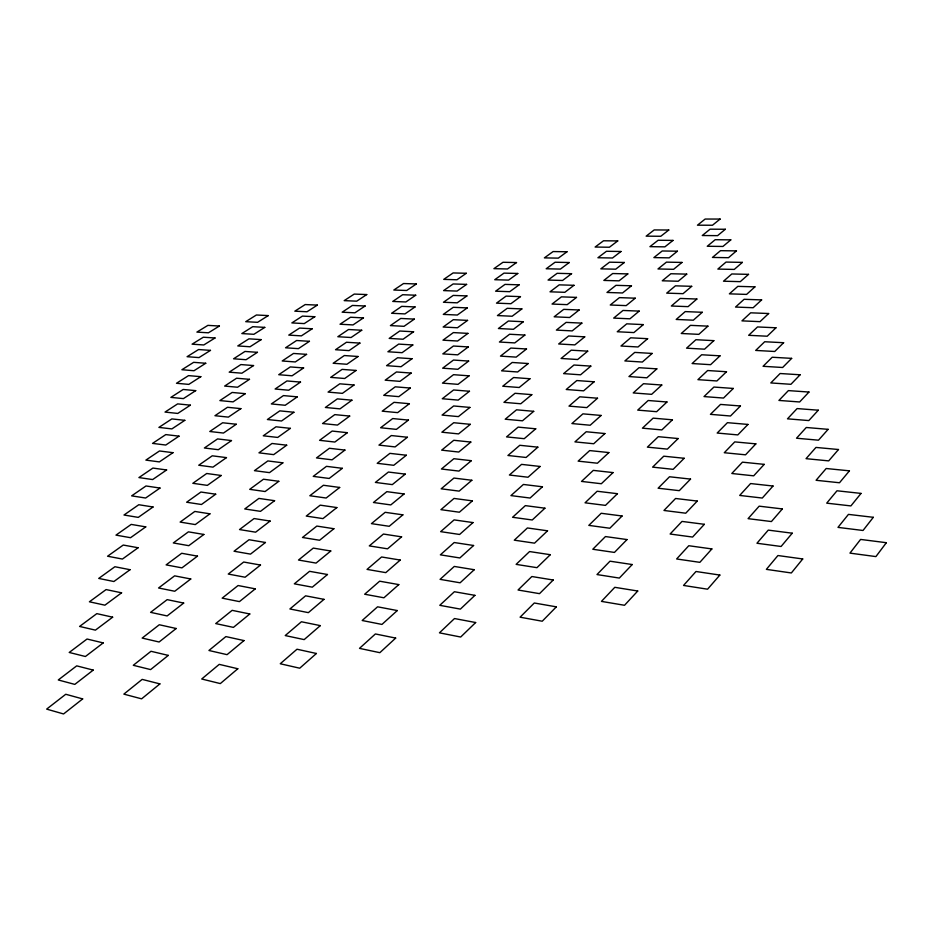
<?xml version="1.0" encoding="UTF-8"?>
<svg xmlns="http://www.w3.org/2000/svg" width="933" height="933" viewBox="0 0 933 933"><rect width="100%" height="100%" fill="white"/><g stroke="black" fill="none" stroke-linecap="round" stroke-linejoin="round"><path stroke-width="1.4" d="M886.35 542.703L875.9 556.593L849.951 553.129L860.588 539.426L886.35 542.703M873.311 517.314L863.025 530.48L837.974 527.39L848.447 514.386L873.311 517.314M861.031 493.405L850.908 505.919L826.708 503.155L836.994 490.781L861.031 493.405M802.73 558.96L791.347 572.967L766.366 569.363L777.924 555.532L802.73 558.96M849.438 470.838L839.49 482.758L816.072 480.285L826.183 468.506L849.438 470.838M792.245 533.198L781.084 546.481L756.943 543.251L768.267 530.119L792.245 533.198M838.487 449.519L828.691 460.879L806.03 458.674L815.967 447.432L838.487 449.519M782.355 508.928L771.416 521.559L748.068 518.655L759.17 506.164L782.355 508.928M719.868 575.066L707.564 589.201L683.539 585.446L695.995 571.497L719.868 575.066M828.119 429.343L818.486 440.189L796.514 438.218L806.287 427.489L828.119 429.343M773.037 486.023L762.296 498.047L739.694 495.435L750.575 483.551L773.037 486.023M711.879 548.931L699.855 562.342L676.623 558.972L688.787 545.723L711.879 548.931M818.299 410.205L808.818 420.573L787.499 418.835L797.109 408.572L818.299 410.205M764.22 464.366L753.689 475.83L731.787 473.498L742.446 462.162L764.22 464.366M704.357 524.311L692.601 537.058L670.104 534.026L682 521.419L704.357 524.311M637.74 591.021L624.527 605.284L601.447 601.388L614.789 587.312L637.74 591.021M808.969 392.047L799.639 401.971L778.938 400.432L788.385 390.6L808.969 392.047M755.87 443.863L745.537 454.814L724.288 452.727L734.749 441.892L755.87 443.863M697.254 501.068L685.743 513.208L663.946 510.468L675.574 498.479L697.254 501.068M632.212 564.535L619.337 578.075L596.98 574.553L609.984 561.188L632.212 564.535M800.106 374.786L790.927 384.303L770.81 382.938L780.105 373.515L800.106 374.786M747.951 424.433L737.816 434.906L717.185 433.04L727.437 422.672L747.951 424.433M690.537 479.096L679.282 490.665L658.127 488.216L669.509 476.763L690.537 479.096M627.011 539.566L614.439 552.429L592.782 549.257L605.459 536.557L627.011 539.566M556.336 606.847L542.236 621.226L520.078 617.191L534.294 602.998L556.336 606.847M791.662 358.365L782.635 367.497L763.077 366.296L772.209 357.246L791.662 358.365M740.44 405.983L730.492 416.001L710.445 414.345L720.509 404.421L740.44 405.983M684.181 458.278L673.16 469.334L652.622 467.13L663.76 456.19L684.181 458.278M622.089 515.996L609.832 528.241L588.816 525.384L601.19 513.278L622.089 515.996M553.234 580.011L539.519 593.656L518.037 590.006L531.857 576.524L553.234 580.011M783.627 342.714L774.74 351.484L755.695 350.435L764.687 341.746L783.627 342.714M733.303 388.443L723.53 398.053L704.03 396.572L713.908 387.055L733.303 388.443M678.151 438.545L667.352 449.123L647.397 447.14L658.301 436.679L678.151 438.545M617.448 493.697L605.47 505.383L585.061 502.805L597.143 491.248L617.448 493.697M550.307 554.703L536.953 567.672L516.112 564.372L529.559 551.555L550.307 554.703M475.655 622.533L460.68 637.029L439.431 632.842L454.499 618.544L475.655 622.533M775.964 327.786L767.206 336.218L748.663 335.309L757.514 326.947L775.964 327.786M726.504 371.742L716.906 380.967L697.931 379.661L707.622 370.529L726.504 371.742M672.425 419.815L661.847 429.926L642.44 428.165L653.112 418.147L672.425 419.815M613.039 472.588L601.342 483.737L581.516 481.416L593.306 470.384L613.039 472.588M547.543 530.807L534.539 543.158L514.293 540.172L527.402 527.961L547.543 530.807M474.92 595.347L460.389 609.109L439.77 605.319L454.394 591.732L474.92 595.347M768.64 313.523L760.022 321.652L741.957 320.87L750.657 312.812L768.64 313.523M720.019 355.835L710.584 364.686L692.111 363.543L701.639 354.762L720.019 355.835M666.978 401.995L656.61 411.698L637.729 410.112L648.178 400.502L666.978 401.995M608.864 452.563L597.423 463.223L578.145 461.135L589.668 450.581L608.864 452.563M544.93 508.193L532.253 519.984L512.579 517.279L525.349 505.628L544.93 508.193M474.244 569.713L460.109 582.798L440.084 579.358L454.289 566.436L474.244 569.713M761.631 299.901L753.153 307.727L735.531 307.062L744.102 299.295L761.631 299.901M395.674 638.079L379.848 652.68L359.497 648.365L375.393 633.95L395.674 638.079M713.838 340.65L704.567 349.175L686.571 348.172L695.913 339.717L713.838 340.65M661.789 385.026L651.631 394.332L633.239 392.933L643.49 383.708L661.789 385.026M604.899 433.542L593.715 443.746L574.95 441.88L586.216 431.757L604.899 433.542M542.446 486.781L530.084 498.035L510.946 495.598L523.401 484.46L542.446 486.781M473.591 545.49L459.852 557.957L440.376 554.843L454.196 542.528L473.591 545.49M754.937 286.851L746.587 294.408L729.384 293.848L737.828 286.361L754.937 286.851M397.283 610.555L381.947 624.422L362.167 620.503L377.573 606.812L397.283 610.555M707.937 326.153L698.829 334.352L681.265 333.489L690.455 325.349L707.937 326.153M656.844 368.862L646.884 377.807L628.959 376.559L639.012 367.695L656.844 368.862M601.12 415.442L590.181 425.238L571.906 423.559L582.927 413.855L601.12 415.442M540.102 466.465L528.031 477.229L509.406 475.025L521.559 464.377L540.102 466.465M472.984 522.573L459.607 534.469L440.656 531.647L454.103 519.891L472.984 522.573M748.523 274.36L740.289 281.649L723.507 281.206L731.81 273.964L748.523 274.36M398.799 584.594L383.918 597.785L364.675 594.228L379.638 581.189L398.799 584.594M702.292 312.287L693.336 320.194L676.203 319.448L685.23 311.599L702.292 312.287M316.404 653.485L299.726 668.203L280.25 663.76L296.986 649.228L316.404 653.485M652.132 353.432L642.359 362.039L624.877 360.943L634.732 352.406L652.132 353.432M597.528 398.216L586.822 407.616L569.002 406.112L579.79 396.805L597.528 398.216M537.863 447.164L526.084 457.473L507.937 455.491L519.798 445.286L537.863 447.164M472.401 500.869L459.374 512.217L440.924 509.663L454.021 498.432L472.401 500.869M742.365 262.383L734.271 269.427L717.862 269.077L726.037 262.08L742.365 262.383M400.245 560.057L385.784 572.629L367.054 569.398L381.585 556.978L400.245 560.057M696.881 299.026L688.087 306.642L671.352 306.012L680.227 298.443L696.881 299.026M320.311 625.623L304.17 639.606L285.218 635.56L301.406 621.763L320.311 625.623M647.63 338.691L638.032 346.971L620.981 346.015L630.65 337.804L647.63 338.691M594.111 381.795L583.615 390.834L566.238 389.493L576.804 380.547L594.111 381.795M535.74 428.807L524.229 438.685L506.549 436.901L518.13 427.116L535.74 428.807M736.464 250.895L728.486 257.706L712.45 257.438L720.509 250.674L736.464 250.895M401.598 536.848L387.545 548.826L369.305 545.898L383.428 534.049L401.598 536.848M471.853 480.262L459.153 491.12L441.181 488.81L453.939 478.069L471.853 480.262M691.715 286.314L683.049 293.673L666.71 293.137L675.445 285.836L691.715 286.314M323.996 599.348L308.356 612.643L289.906 608.969L305.592 595.825L323.996 599.348M643.327 324.602L633.904 332.58L617.249 331.751L626.743 323.833L643.327 324.602M237.81 668.751L220.316 683.586L201.703 679.002L219.243 664.366L237.81 668.751M590.834 366.121L580.559 374.809L563.614 373.62L573.958 365.013L590.834 366.121M533.723 411.325L522.468 420.806L505.219 419.209L516.544 409.809L533.723 411.325M471.328 460.692L458.943 471.083L441.426 469.007L453.87 458.709L471.328 460.692M730.796 239.863L722.935 246.452L707.261 246.265L715.191 239.711L730.796 239.863M402.881 514.841L389.213 526.294L371.439 523.635L385.166 512.31L402.881 514.841M243.98 640.574L227.057 654.663L208.922 650.488L225.879 636.586L243.98 640.574M686.746 274.127L678.233 281.241L662.267 280.798L670.85 273.742L686.746 274.127M327.471 574.506L312.31 587.172L294.327 583.825L309.546 571.311L327.471 574.506M587.72 351.158L577.644 359.52L561.095 358.47L571.229 350.178L587.72 351.158M639.198 311.109L629.95 318.806L613.681 318.095L622.999 310.456L639.198 311.109M531.798 394.647L520.789 403.767L503.948 402.333L515.028 393.294L531.798 394.647M470.827 442.067L458.744 452.039L441.659 450.149L453.788 440.283L470.827 442.067M725.349 229.261L717.605 235.641L702.269 235.524L710.083 229.18L725.349 229.261M404.106 493.965L390.799 504.916L373.468 502.502L386.833 491.656L404.106 493.965M681.988 262.43L673.603 269.31L657.987 268.961L666.43 262.138L681.988 262.43M330.772 551.006L316.054 563.089L298.513 560.033L313.29 548.091L330.772 551.006M584.734 336.836L574.856 344.895L558.68 343.974L568.617 335.973L584.734 336.836M159.905 683.901L141.606 698.84L123.844 694.129L142.166 679.387L159.905 683.901M635.245 298.187L626.171 305.616L610.264 305.009L619.419 297.627L635.245 298.187M249.799 613.984L233.425 627.384L215.733 623.582L232.142 610.345L249.799 613.984M529.956 378.74L519.18 387.498L502.747 386.227L513.582 377.538L529.956 378.74M470.349 424.328L458.558 433.903L441.869 432.201L453.718 422.719L470.349 424.328M720.113 219.057L712.474 225.238L697.464 225.191L705.161 219.045L720.113 219.057M405.272 474.116L392.303 484.612L375.393 482.419L388.408 472.04L405.272 474.116M677.416 251.199L669.171 257.858L653.881 257.59L662.197 250.977L677.416 251.199M333.897 528.719L319.599 540.254L302.49 537.49L316.835 526.072L333.897 528.719M581.877 323.121L572.186 330.9L556.383 330.095L566.121 322.386L581.877 323.121M168.29 655.398L150.61 669.591L133.279 665.299L150.983 651.281L168.29 655.398M631.466 285.79L622.533 292.974L606.986 292.461L615.978 285.335L631.466 285.79M255.292 588.851L239.431 601.61L222.182 598.146L238.078 585.527L255.292 588.851M528.195 363.532L517.652 371.975L501.592 370.833L512.194 362.471L528.195 363.532M469.905 407.418L458.383 416.608L442.079 415.08L453.66 405.972L469.905 407.418M406.368 455.234L393.738 465.299L377.224 463.316L389.901 453.356L406.368 455.234M627.827 273.905L619.057 280.845L603.849 280.425L612.678 273.532L627.827 273.905M260.494 565.048L245.122 577.224L228.27 574.063L243.688 562.028L260.494 565.048M673.02 240.411L664.902 246.848L649.939 246.662L658.127 240.259L673.02 240.411M336.86 507.564L322.958 518.608L306.257 516.077L320.206 505.15L336.86 507.564M579.136 309.989L569.631 317.5L554.167 316.8L563.73 309.359L579.136 309.989M176.197 628.504L159.111 641.997L142.178 638.079L159.298 624.748L176.197 628.504M526.515 348.989L516.182 357.117L500.485 356.114L510.864 348.056L526.515 348.989M82.675 698.91L63.572 713.955L46.65 709.115L65.753 694.269L82.675 698.91M407.418 437.25L395.102 446.907L378.961 445.111L391.335 435.548L407.418 437.25M469.474 391.265L458.208 400.105L442.277 398.741L453.59 389.971L469.474 391.265M668.786 230.019L660.797 236.271L646.149 236.154L654.196 229.938L668.786 230.019M339.682 487.458L326.153 498.024L309.838 495.738L323.413 485.265L339.682 487.458M624.34 262.476L615.71 269.194L600.829 268.856L609.506 262.185L624.34 262.476M265.438 542.481L250.511 554.12L234.055 551.24L249.018 539.729L265.438 542.481M524.906 335.064L514.783 342.912L499.423 342.026L509.593 334.247L524.906 335.064M93.242 670.104L74.803 684.39L58.266 679.97L76.704 665.859L93.242 670.104M576.501 297.394L567.182 304.648L552.056 304.053L561.433 296.857L576.501 297.394M183.684 603.068L167.135 615.932L150.598 612.351L167.17 599.639L183.684 603.068M469.054 375.836L458.045 384.349L442.475 383.125L453.531 374.681L469.054 375.836M408.432 420.095L396.397 429.367L380.629 427.757L392.7 418.555L408.432 420.095M620.981 251.49L612.503 257.998L597.925 257.741L606.45 251.28L620.981 251.49M270.115 521.057L255.619 532.183L239.536 529.559L254.079 518.55L270.115 521.057M342.364 468.319L329.186 478.454L313.243 476.378L326.468 466.337L342.364 468.319M573.982 285.3L564.827 292.309L550.015 291.819L559.229 284.857L573.982 285.3M190.764 578.985L174.739 591.254L158.575 587.988L174.623 575.848L190.764 578.985M523.355 321.722L513.442 329.291L498.409 328.521L508.38 321.01L523.355 321.722M103.213 642.907L85.404 656.505L69.229 652.459L87.037 639.023L103.213 642.907M409.389 403.709L397.645 412.631L382.215 411.173L394.006 402.333L409.389 403.709M468.658 361.071L457.881 369.281L442.65 368.185L453.473 360.045L468.658 361.071M344.93 450.079L332.078 459.817L316.497 457.928L329.372 448.283L344.93 450.079M571.567 273.684L562.564 280.471L548.068 280.063L557.118 273.322L571.567 273.684M197.493 556.138L181.947 567.87L166.132 564.885L181.702 553.281L197.493 556.138M617.751 240.924L609.412 247.233L595.126 247.047L603.523 240.784L617.751 240.924M274.582 500.683L260.482 511.354L244.749 508.963L258.884 498.409L274.582 500.683M521.874 308.916L512.147 316.24L497.441 315.576L507.214 308.31L521.874 308.916M112.648 617.18L95.423 630.137L79.597 626.44L96.822 613.634L112.648 617.18M410.298 388.046L398.823 396.642L383.731 395.335L395.254 386.822L410.298 388.046M468.284 346.924L457.73 354.843L442.825 353.887L453.426 346.026L468.284 346.924M347.368 432.69L334.842 442.044L319.587 440.329L332.148 431.058L347.368 432.69M203.872 534.457L188.781 545.677L173.316 542.948L188.419 531.845L203.872 534.457M278.815 481.3L265.1 491.528L249.717 489.347L263.468 479.224L278.815 481.3M520.462 296.636L510.911 303.715L496.508 303.143L506.094 296.111L520.462 296.636M121.582 592.817L104.904 605.179L89.416 601.797L106.094 589.574L121.582 592.817M569.235 262.523L560.395 269.089L546.19 268.762L555.077 262.231L569.235 262.523M467.923 333.384L457.59 341.023L442.988 340.172L453.368 332.591L467.923 333.384M349.7 416.071L337.478 425.075L322.55 423.535L334.807 414.614L349.7 416.071M411.173 373.072L399.965 381.352L385.189 380.186L396.443 371.964L411.173 373.072M282.862 462.826L269.497 472.634L254.452 470.664L267.841 460.937L282.862 462.826M519.086 284.833L509.733 291.679L495.61 291.201L505.021 284.39L519.086 284.833M130.049 569.701L113.896 581.516L98.735 578.425L114.887 566.739L130.049 569.701M566.996 251.77L558.307 258.138L544.382 257.881L553.117 251.56L566.996 251.77M209.937 513.826L195.277 524.579L180.139 522.083L194.822 511.447L209.937 513.826M412.013 358.727L401.05 366.716L386.577 365.666L397.586 357.747L412.013 358.727M467.573 320.381L457.45 327.763L443.152 327.028L453.321 319.692L467.573 320.381M351.928 400.187L339.997 408.864L325.372 407.464L337.338 398.881L351.928 400.187M215.71 494.198L201.458 504.496L186.635 502.234L200.91 492.029L215.71 494.198M286.711 445.193L273.696 454.628L258.966 452.832L272.004 443.478L286.711 445.193M517.78 273.474L508.59 280.11L494.747 279.713L503.983 273.124L517.78 273.474M138.096 547.753L122.433 559.054L107.575 556.231L123.249 545.047L138.096 547.753M412.818 344.965L402.088 352.686L387.906 351.753L398.683 344.102L412.818 344.965M467.246 307.902L457.322 315.039L443.303 314.398L453.263 307.307L467.246 307.902M354.05 385.002L342.399 393.353L328.078 392.093L339.775 383.813L354.05 385.002M221.214 475.48L207.348 485.37L192.828 483.306L206.718 473.498L221.214 475.48M290.396 428.352L277.707 437.437L263.269 435.804L275.993 426.801L290.396 428.352M466.92 295.913L457.193 302.828L443.455 302.269L453.216 295.411L466.92 295.913M516.52 262.558L507.494 268.984L493.919 268.657L502.992 262.278L516.52 262.558M145.758 526.877L130.55 537.711L115.984 535.122L131.203 524.404L145.758 526.877M413.587 331.775L403.079 339.227L389.189 338.411L399.732 331.017L413.587 331.775M293.918 412.258L281.544 420.993L267.398 419.523L279.795 410.858L293.918 412.258M356.091 370.436L344.709 378.495L330.679 377.375L342.096 369.386L356.091 370.436M153.047 506.992L138.271 517.383L123.996 515.016L138.784 504.73L153.047 506.992M226.474 457.613L212.969 467.13L198.741 465.24L212.257 455.817L226.474 457.613M466.617 284.378L457.065 291.073L443.595 290.606L453.17 283.959L466.617 284.378M358.05 356.488L346.913 364.267L333.163 363.264L344.324 355.543L358.05 356.488M414.334 319.109L404.036 326.317L390.414 325.594L400.747 318.445L414.334 319.109M231.489 440.563L218.334 449.706L204.385 447.992L217.552 438.918L231.489 440.563M297.289 396.852L285.206 405.272L271.34 403.942L283.445 395.592L297.289 396.852M159.998 488.052L145.63 498.024L131.635 495.866L146.014 485.976L159.998 488.052M415.045 306.934L404.957 313.908L391.592 313.278L401.715 306.351L415.045 306.934M466.313 273.287L456.948 279.772L443.735 279.375L453.135 272.937L466.313 273.287M300.519 382.087L288.717 390.216L275.118 389.014L286.944 380.956L300.519 382.087M359.928 343.099L349.035 350.621L335.542 349.723L346.47 342.259L359.928 343.099M166.622 469.964L152.65 479.55L138.924 477.579L152.907 468.074L166.622 469.964M236.282 424.247L223.465 433.052L209.785 431.501L222.625 422.766L236.282 424.247M361.736 330.235L351.076 337.513L337.828 336.72L348.522 329.512L361.736 330.235M415.733 295.213L405.843 301.977L392.735 301.441L402.648 294.723L415.733 295.213M240.877 408.631L228.375 417.121L214.952 415.71L227.477 407.289L240.877 408.631M303.61 367.94L292.087 375.789L278.734 374.704L290.291 366.926L303.61 367.94M172.967 452.68L159.356 461.905L145.886 460.109L159.496 450.966L172.967 452.68M363.462 317.885L353.024 324.917L340.032 324.229L350.505 317.243L363.462 317.885M416.386 283.947L406.695 290.49L393.819 290.035L403.546 283.539L416.386 283.947M245.286 393.668L233.075 401.866L219.896 400.584L232.13 392.455L245.286 393.668M306.584 354.353L295.306 361.946L282.221 360.978L293.51 353.455L306.584 354.353M179.019 436.154L165.771 445.041L152.546 443.397L165.806 434.591L179.019 436.154M365.13 306.001L354.902 312.812L342.154 312.205L352.406 305.441L365.13 306.001M309.441 341.315L298.408 348.65L285.556 347.787L296.601 340.51L309.441 341.315M184.827 420.328L171.894 428.9L158.913 427.407L171.847 418.917L184.827 420.328M249.496 379.323L237.577 387.23L224.643 386.075L236.585 378.227L249.496 379.323M312.182 328.778L301.394 335.868L288.764 335.11L299.575 328.066L312.182 328.778M366.739 294.56L356.721 301.161L344.184 300.636L354.237 294.082L366.739 294.56M190.379 405.167L177.771 413.436L165.024 412.083L177.643 403.884L190.379 405.167M253.554 365.549L241.904 373.2L229.203 372.162L240.866 364.57L253.554 365.549M314.818 316.719L304.251 323.588L291.854 322.923L302.432 316.1L314.818 316.719M195.708 390.635L183.404 398.613L170.879 397.388L183.195 389.469L195.708 390.635M257.438 352.324L246.055 359.718L233.577 358.785L244.982 351.449L257.438 352.324M261.182 339.612L250.044 346.761L237.787 345.933L248.936 338.831L261.182 339.612M317.36 305.103L307.004 311.762L294.816 311.179L305.196 304.566L317.36 305.103M200.828 376.675L188.816 384.384L176.5 383.276L188.524 375.626L200.828 376.675M264.785 327.378L253.881 334.306L241.834 333.571L252.75 326.69L264.785 327.378M205.75 363.264L194.006 370.728L181.9 369.725L193.656 362.331L205.75 363.264M210.473 350.376L198.997 357.596L187.09 356.698L198.577 349.537L210.473 350.376M268.249 315.599L257.578 322.317L245.729 321.675L256.412 314.992L268.249 315.599M215.022 337.979L203.791 344.965L192.081 344.172L203.324 337.221L215.022 337.979M219.395 326.037L208.409 332.801L196.898 332.101L207.896 325.372L219.395 326.037"/></g></svg>
